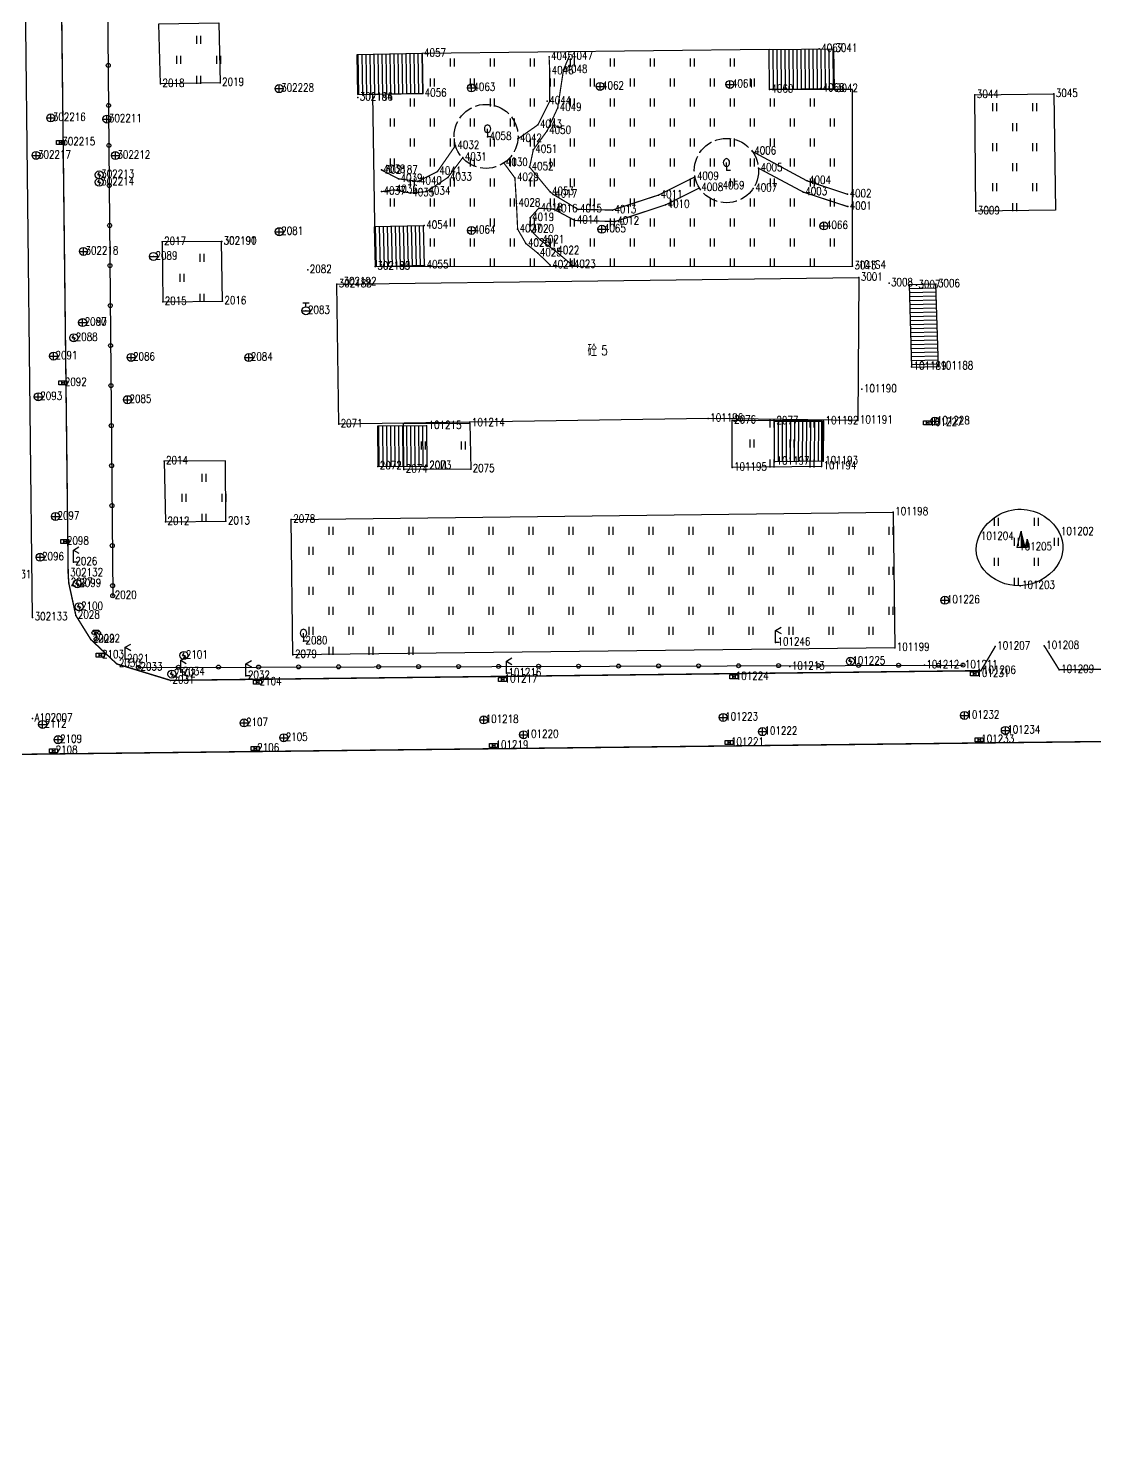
# Model space of a CAD drawing. Extents: x 871 to 1485, y 1110 to 1501.
# Drawn here: x 1214 to 1347.4, y 1109.8 to 1285.9 of the extents above; entities that cross this region are included whole.
import ezdxf
from ezdxf.enums import TextEntityAlignment as Align

# ---------------------------------------------------------------- set-up
doc = ezdxf.new("R2010")
doc.units = 0
doc.header["$LTSCALE"] = 0.5
doc.header["$PDSIZE"] = 0.2
doc.linetypes.add('X3', pattern=[5, 4, -1])
doc.layers.get('0').update_dxf_attribs({"linetype": 'CONTINUOUS'})
doc.layers.add('ASSIST', color=7, linetype='CONTINUOUS', plot=False)
for name, color, linetype in [('DLDW', 11, 'CONTINUOUS'), ('DLSS', 4, 'CONTINUOUS'), ('GXYZ', 2, 'CONTINUOUS'), ('JMD', 6, 'CONTINUOUS'), ('ZBTZ', 3, 'CONTINUOUS'), ('ZDH', 1, 'CONTINUOUS')]:
    doc.layers.add(name, color=color, linetype=linetype)
doc.styles.add('HZ', font='rs.shx', dxfattribs={"width": 0.8, "bigfont": 'hztxt.shx'})
doc.linetypes.add('1161', pattern='A,0,[149,AAA.SHX,S=0.15,R=0,X=0,Y=0],-1.6', length=1.6)

# ---------------------------------------------------------------- blocks, each defined once
blk = doc.blocks.new('gc097')
for p, q in [((-0.7, 2), (-0.7, 2.3)), ((-0.7, 2.3), (0.7, 2.3)), ((0, 0.5), (0, 2.3)), ((0.7, 2.3), (0.7, 2))]:
    blk.add_line(p, q)
for centre, radius in [((-0.7, 1.6), 0.4), ((0, 0), 0.5), ((0.73, 1.6), 0.4)]:
    blk.add_circle(centre, radius)
blk = doc.blocks.new('gc143')
for p, q in [((0, 1), (0, 2)), ((0, 1), (0, 0)), ((1, 0), (0, 0))]:
    blk.add_line(p, q)
for centre, start, end in [((0.225, 2), 102.68038, 257.31962), ((-0.225, 2), 282.68038, 77.31962)]:
    blk.add_arc(centre, 1.025, start, end)
blk = doc.blocks.new('gc052')
for p, q in [((0, 3), (1.39, 3.8)), ((0, 3), (1.39, 2.2)), ((0, 0), (0, 3)), ((1, 0), (0, 0))]:
    blk.add_line(p, q)
blk = doc.blocks.new('gc133')
for p, q in [((-1, 0), (1, 0)), ((-0.8, 2), (0.8, 2)), ((0, 1), (0, 2))]:
    blk.add_line(p, q)
blk.add_circle((0, 0), 1)
blk = doc.blocks.new('gc042')
blk.add_line((-1, 0), (1, 0))
blk.add_circle((0, 0), 1)
blk = doc.blocks.new('gc041')
for p, q in [((-1, 0.5), (1, 0.5)), ((-1, -0.5), (-1, 0.5)), ((-0.33, 0.5), (-0.33, -0.5)), ((0.33, 0.5), (0.33, -0.5)), ((1, 0.5), (1, -0.5)), ((1, -0.5), (-1, -0.5))]:
    blk.add_line(p, q)
blk = doc.blocks.new('gc043')
for p, q in [((-1, 0), (1, 0)), ((0, -1), (0, 1))]:
    blk.add_line(p, q)
blk.add_circle((0, 0), 1)
blk = doc.blocks.new('gc050')
for p, q in [((-0.35, 0), (0.05, 0.69)), ((-0.35, 0), (0.35, 0)), ((0.35, 0), (-0.06, -0.69))]:
    blk.add_line(p, q)
blk.add_circle((0, 0), 1)
blk = doc.blocks.new('*U25')
at = {"linetype": 'Continuous'}
for points in [[(1.33, 1.33), (2, 0), (1, 4)], [(1.33, 1.33), (1, 4), (1, 0)], [(1.33, 1.33), (1, 0), (2, 0)]]:
    blk.add_solid(points, dxfattribs=at)
blk = doc.blocks.new('*U24')
at = {"linetype": 'Continuous'}
for points in [[(2.67, 0.67), (2.5, 2), (2.5, 0)], [(2.67, 0.67), (3, 0), (2.5, 2)], [(2.67, 0.67), (2.5, 0), (3, 0)]]:
    blk.add_solid(points, dxfattribs=at)
blk = doc.blocks.new('gc021')
for p, q in [((2, 0), (1, 4)), ((1, 4), (1, 0)), ((1, 0), (2, 0)), ((2.5, 0), (2.5, 2)), ((2.5, 2), (3, 0)), ((3, 0), (2.5, 0))]:
    blk.add_line(p, q)
for points in [[(0, 0), (1, 4)], [(1, 4), (1, 0), (2, 0)], [(0, 0), (1, 0)], [(2.5, 2), (2, 0), (2.5, 0)]]:
    blk.add_lwpolyline(points)
at = {"linetype": 'Continuous'}
for name in ['*U25', '*U24']:
    blk.add_blockref(name, (0, 0), dxfattribs=at)
blk = doc.blocks.new('gc170')
at = {"linetype": 'Continuous'}
blk.add_circle((0, 0), 0.5, dxfattribs=at)
blk = doc.blocks.new('gc323')
at = {"flags": 128}
for points in [[(-0.5, 0), (-0.5, 2)], [(0.5, 0), (0.5, 2)]]:
    blk.add_lwpolyline(points, dxfattribs=at)

msp = doc.modelspace()

# ---------------------------------------------------------------- linework, layer by layer
at = {"linetype": 'Continuous'}
msp.add_line((1214.6, 1212.3, 9.02), (1212.36, 1403.27, 10.34), dxfattribs=at)
at = {"layer": 'ASSIST', "linetype": 'Continuous'}
msp.add_line((1223.11, 1391.25, 10.41), (1224.61, 1215, 9.19), dxfattribs=at)
at = {"layer": 'ASSIST', "linetype": 'Continuous', "flags": 128}
for points in [[(1255.22, 1277.61), (1263.35, 1277.75), (1263.27, 1282.74), (1255.14, 1282.6)], [(1314.77, 1278.33), (1306.69, 1278.24), (1306.64, 1283.26), (1314.72, 1283.35)], [(1257.43, 1256.14), (1263.59, 1256.3), (1263.46, 1261.24), (1257.3, 1261.09)], [(1327.81, 1243.66), (1327.51, 1253.94), (1324.16, 1253.84), (1324.46, 1243.56)], [(1313.41, 1231.83), (1307.33, 1231.75), (1307.33, 1236.82), (1313.46, 1236.82)], [(1257.74, 1231.17), (1263.92, 1231.21), (1263.89, 1236.22), (1257.71, 1236.18)]]:
    msp.add_lwpolyline(points, close=True, dxfattribs=at)
msp.add_lwpolyline([(1227.83, 1206.05), (1330.88, 1206.33)], dxfattribs=at)
at = {"layer": 'DLSS', "linetype": 'Continuous', "const_width": 0.175, "elevation": 10.24, "flags": 128}
msp.add_lwpolyline([(1334.91, 1208.64), (1333.13, 1205.64), (1231.83, 1204.43), (1225.12, 1206.48), (1221.87, 1209.53), (1220, 1212.53), (1219.11, 1216.6), (1219.04, 1217.81), (1216.91, 1400.79)], dxfattribs=at)
at = {"layer": 'DLSS', "linetype": 'Continuous', "const_width": 0.175, "flags": 128}
for points in [[(1473.21, 1355.64), (1474.02, 1285.2), (1474.07, 1280.2), (1474.27, 1263.71), (1474.34, 1258.03), (1474.6, 1238.74), (1474.88, 1213.81), (1474.23, 1210.75), (1473.97, 1210.26), (1472.73, 1208.65), (1470.95, 1207.62), (1468.9, 1207.18), (1405.25, 1206.45), (1342.91, 1205.75), (1341.04, 1208.75)], [(1460.28, 1198.11), (1405.34, 1197.46), (1185.35, 1194.86), (1181.21, 1194.7), (1178.12, 1194.63), (1169.91, 1193.95), (1160.64, 1192.83), (1153.46, 1191.63), (1141.84, 1189.13), (1126.8, 1184.82), (1111.38, 1179.02), (1097.35, 1172.43), (1084.6, 1165.25), (1072.9, 1158.29), (1053.39, 1146.69), (1039.51, 1138.39), (1032.84, 1134.46), (1024.77, 1130.12), (1023.39, 1129.44), (1014.66, 1125.38), (996.71, 1118.23), (983.05, 1114.36), (961.33, 1109.88)]]:
    msp.add_lwpolyline(points, dxfattribs=at)
at = {"layer": 'DLSS', "linetype": 'X3', "const_width": 0.15, "flags": 128}
for points, elevation in [([(1279.15, 1282.35), (1279.23, 1280.55), (1279.23, 1276.79), (1277.75, 1273.84), (1275.25, 1272.08)], 10.26), ([(1297.38, 1267.34), (1292.84, 1265.07), (1287.07, 1263.19), (1282.77, 1263.28), (1279.68, 1265.14), (1279.27, 1265.47), (1276.72, 1268.55), (1277.18, 1270.72), (1278.91, 1273.1), (1280.23, 1275.97), (1280.95, 1280.72), (1281.65, 1282.36)], 10.38), ([(1258.19, 1268.2), (1260.34, 1267.09), (1262.75, 1266.77), (1265.19, 1267.99), (1267.44, 1271.23)], 10.21), ([(1304.54, 1270.53), (1311.39, 1266.84), (1316.46, 1265.16)], 10.32), ([(1258.22, 1265.49), (1259.74, 1265.71), (1261.8, 1265.32), (1263.82, 1265.49), (1266.51, 1267.27), (1268.37, 1269.75)], 10.23), ([(1273.49, 1269.08), (1274.88, 1267.2), (1275.07, 1264.03), (1275.22, 1260.8), (1276.26, 1259), (1277.74, 1257.81), (1279.29, 1256.32)], 10.25), ([(1316.48, 1263.62), (1310.92, 1265.44), (1305.33, 1268.42)], 10.34), ([(1281.99, 1256.37), (1279.94, 1258.07), (1278.06, 1259.44), (1276.77, 1260.77), (1276.78, 1262.22), (1277.85, 1263.42), (1279.71, 1263.31), (1282.37, 1261.89), (1287.42, 1261.76), (1293.72, 1263.85), (1297.92, 1265.95)], 10.27)]:
    msp.add_lwpolyline(points, dxfattribs=dict(at, elevation=elevation))
at = {"layer": 'DLSS', "linetype": 'X3'}
for centre, radius in [((1271.27, 1272.4, 10.21), 4), ((1301.32, 1268.12, 10.32), 4.02)]:
    msp.add_circle(centre, radius, dxfattribs=at)
at = {"layer": 'JMD', "linetype": 'Continuous'}
for p, q in [((1263.27, 1282.74), (1255.14, 1282.6)), ((1255.35, 1277.61), (1255.27, 1282.61)), ((1255.85, 1277.62), (1255.77, 1282.61)), ((1256.35, 1277.63), (1256.27, 1282.62)), ((1256.85, 1277.64), (1256.77, 1282.63)), ((1257.35, 1277.65), (1257.27, 1282.64)), ((1257.85, 1277.66), (1257.77, 1282.65)), ((1258.35, 1277.66), (1258.27, 1282.66)), ((1258.85, 1277.67), (1258.77, 1282.67)), ((1259.35, 1277.68), (1259.27, 1282.67)), ((1259.85, 1277.69), (1259.77, 1282.68)), ((1260.35, 1277.7), (1260.27, 1282.69)), ((1260.85, 1277.71), (1260.77, 1282.7)), ((1261.35, 1277.71), (1261.27, 1282.71)), ((1261.85, 1277.72), (1261.77, 1282.72)), ((1262.35, 1277.73), (1262.27, 1282.72)), ((1262.85, 1277.74), (1262.77, 1282.73)), ((1263.35, 1277.75), (1263.27, 1282.74)), ((1306.64, 1283.26), (1314.72, 1283.35)), ((1306.69, 1278.24), (1306.64, 1283.26)), ((1307.19, 1278.25), (1307.14, 1283.27)), ((1307.69, 1278.25), (1307.64, 1283.27)), ((1308.19, 1278.26), (1308.14, 1283.28)), ((1308.69, 1278.27), (1308.64, 1283.28)), ((1309.19, 1278.27), (1309.14, 1283.29)), ((1309.69, 1278.28), (1309.64, 1283.3)), ((1310.19, 1278.28), (1310.14, 1283.3)), ((1310.69, 1278.29), (1310.64, 1283.31)), ((1311.19, 1278.29), (1311.14, 1283.31)), ((1311.69, 1278.3), (1311.64, 1283.32)), ((1312.19, 1278.3), (1312.14, 1283.32)), ((1312.69, 1278.31), (1312.64, 1283.33)), ((1313.19, 1278.32), (1313.14, 1283.33)), ((1313.69, 1278.32), (1313.64, 1283.34)), ((1314.19, 1278.33), (1314.14, 1283.35)), ((1314.69, 1278.33), (1314.64, 1283.35)), ((1255.22, 1277.61), (1263.35, 1277.75)), ((1314.77, 1278.33), (1306.69, 1278.24)), ((1263.46, 1261.24), (1257.3, 1261.09)), ((1257.59, 1256.15), (1257.46, 1261.09)), ((1258.09, 1256.16), (1257.96, 1261.1)), ((1258.59, 1256.17), (1258.46, 1261.12)), ((1259.09, 1256.18), (1258.96, 1261.13)), ((1259.59, 1256.2), (1259.46, 1261.14)), ((1260.09, 1256.21), (1259.96, 1261.15)), ((1260.59, 1256.22), (1260.46, 1261.17)), ((1261.09, 1256.23), (1260.96, 1261.18)), ((1261.59, 1256.25), (1261.46, 1261.19)), ((1262.09, 1256.26), (1261.96, 1261.21)), ((1262.59, 1256.27), (1262.46, 1261.22)), ((1263.09, 1256.29), (1262.96, 1261.23)), ((1263.59, 1256.3), (1263.46, 1261.24)), ((1257.43, 1256.14), (1263.59, 1256.3)), ((1327.51, 1253.94), (1324.16, 1253.84)), ((1324.16, 1253.84), (1324.46, 1243.56)), ((1327.53, 1253.44), (1324.18, 1253.34)), ((1327.54, 1252.94), (1324.19, 1252.84)), ((1327.56, 1252.44), (1324.2, 1252.34)), ((1327.81, 1243.66), (1327.51, 1253.94)), ((1327.57, 1251.94), (1324.22, 1251.84)), ((1327.59, 1251.44), (1324.23, 1251.34)), ((1327.6, 1250.94), (1324.25, 1250.84)), ((1327.62, 1250.44), (1324.26, 1250.34)), ((1327.63, 1249.94), (1324.28, 1249.84)), ((1327.64, 1249.44), (1324.29, 1249.34)), ((1327.66, 1248.94), (1324.31, 1248.84)), ((1327.67, 1248.44), (1324.32, 1248.34)), ((1327.69, 1247.94), (1324.33, 1247.84)), ((1327.7, 1247.44), (1324.35, 1247.34)), ((1327.72, 1246.94), (1324.36, 1246.84)), ((1327.73, 1246.44), (1324.38, 1246.34)), ((1327.75, 1245.94), (1324.39, 1245.85)), ((1327.76, 1245.44), (1324.41, 1245.35)), ((1327.77, 1244.94), (1324.42, 1244.85)), ((1327.79, 1244.44), (1324.44, 1244.35)), ((1327.8, 1243.94), (1324.45, 1243.85)), ((1307.33, 1231.75), (1307.33, 1236.82)), ((1307.33, 1236.82), (1313.46, 1236.82)), ((1307.83, 1231.76), (1307.84, 1236.82)), ((1308.33, 1231.77), (1308.34, 1236.82)), ((1308.83, 1231.77), (1308.84, 1236.82)), ((1309.33, 1231.78), (1309.35, 1236.82)), ((1309.83, 1231.78), (1309.85, 1236.82)), ((1310.33, 1231.79), (1310.35, 1236.82)), ((1310.83, 1231.79), (1310.86, 1236.82)), ((1311.33, 1231.8), (1311.36, 1236.82)), ((1311.83, 1231.81), (1311.87, 1236.82)), ((1312.33, 1231.81), (1312.37, 1236.82)), ((1312.83, 1231.82), (1312.87, 1236.82)), ((1313.33, 1231.82), (1313.38, 1236.82)), ((1263.89, 1236.22), (1257.71, 1236.18)), ((1257.92, 1231.17), (1257.89, 1236.18)), ((1258.42, 1231.18), (1258.39, 1236.18)), ((1258.92, 1231.18), (1258.89, 1236.18)), ((1259.42, 1231.18), (1259.39, 1236.19)), ((1259.92, 1231.19), (1259.89, 1236.19)), ((1260.42, 1231.19), (1260.39, 1236.19)), ((1260.92, 1231.19), (1260.89, 1236.2)), ((1261.42, 1231.2), (1261.39, 1236.2)), ((1261.92, 1231.2), (1261.89, 1236.2)), ((1262.42, 1231.2), (1262.39, 1236.21)), ((1262.92, 1231.21), (1262.89, 1236.21)), ((1263.42, 1231.21), (1263.39, 1236.21)), ((1263.92, 1231.21), (1263.89, 1236.22)), ((1257.74, 1231.17), (1263.92, 1231.21)), ((1313.41, 1231.83), (1307.33, 1231.75))]:
    msp.add_line(p, q, dxfattribs=at)
at = {"layer": 'JMD', "linetype": 'Continuous', "flags": 128}
msp.add_lwpolyline([(1252.85, 1236.42), (1252.61, 1253.92), (1317.87, 1254.75), (1317.75, 1236.91), (1299.05, 1237.14)], close=True, dxfattribs=at)
at = {"layer": 'ZBTZ', "linetype": '1161', "flags": 128}
for points, elevation in [([(1230.36, 1286.46), (1237.87, 1286.58), (1238.03, 1279.1), (1230.58, 1278.95)], 9.75), ([(1332.5, 1263.04), (1332.37, 1277.57), (1342.24, 1277.7), (1342.43, 1263.17)], 14.35), ([(1230.78, 1259.22), (1230.86, 1251.74), (1238.32, 1251.79), (1238.21, 1259.25)], 9.74), ([(1269.26, 1236.57), (1269.35, 1230.83), (1260.99, 1230.77), (1260.94, 1236.51)], 10.27), ([(1313.2, 1231.17), (1302.02, 1231.02), (1302.03, 1236.92), (1313.22, 1236.88)], 10.17), ([(1231.02, 1231.81), (1231.2, 1224.25), (1238.76, 1224.3), (1238.71, 1231.86)], 9.58), ([(1322.17, 1225.45), (1322.36, 1208.5), (1247.14, 1207.63), (1246.92, 1224.52)], 10.17)]:
    msp.add_lwpolyline(points, close=True, dxfattribs=dict(at, elevation=elevation))
msp.add_lwpolyline([(1257.43, 1256.14), (1317.07, 1256.16), (1317.06, 1278.25), (1306.69, 1278.24), (1306.64, 1283.26), (1263.27, 1282.74), (1263.35, 1277.75), (1257.06, 1277.64)], close=True, dxfattribs=at)
msp.add_lwpolyline([(1342.88, 1222.97, -0.289622), (1342.61, 1218.7, -0.231147), (1338.02, 1216.25, -0.231147), (1333.48, 1218.26, -0.283586), (1332.87, 1222.38, -0.283586), (1337.75, 1225.8, -0.289622)], format="xyb", close=True, dxfattribs=at)
at = {"layer": 'ZDH', "linetype": 'Continuous'}
for p in [(1263.27, 1282.74, 10.21), (1279.15, 1282.35, 10.26), (1281.65, 1282.36, 10.27), (1312.92, 1283.35, 10.66), (1314.69, 1283.35, 14.27), (1279.23, 1280.55, 10.26), (1280.95, 1280.72, 10.27), (1230.58, 1278.95, 9.75), (1238.03, 1279.1, 10), (1285.52, 1278.64, 10.2), (1301.76, 1278.89, 10.21), (1245.41, 1278.36, 10.17), (1255.23, 1277.26, 10.68), (1255.25, 1277.26, 10.68), (1263.35, 1277.75, 10.12), (1269.44, 1278.46, 10.16), (1306.69, 1278.24, 10.14), (1313.09, 1278.39, 10.19), (1314.77, 1278.33, 14.39), (1332.37, 1277.57, 14.34), (1342.24, 1277.7, 14.34), (1278.92, 1276.79, 10.26), (1280.23, 1275.97, 10.26), (1216.87, 1274.7, 9.33), (1223.88, 1274.55, 9.54), (1277.75, 1273.84, 10.24), (1218.06, 1271.65, 9.27), (1271.46, 1272.34, 10.27), (1275.25, 1272.08, 10.26), (1278.91, 1273.1, 10.26), (1215.02, 1270.02, 9.34), (1224.94, 1270, 9.54), (1267.44, 1271.23, 10.26), (1277.18, 1270.72, 10.25), (1304.54, 1270.53, 10.32), (1258.19, 1268.2, 10.21), (1258.37, 1268.13, 10.23), (1268.37, 1269.75, 10.27), (1273.49, 1269.08, 10.25), (1276.72, 1268.55, 10.28), (1305.33, 1268.42, 10.34), (1222.92, 1267.59, 9.46), (1222.92, 1266.67, 9.44), (1260.34, 1267.09, 10.26), (1262.75, 1266.77, 10.24), (1265.19, 1267.99, 10.25), (1266.51, 1267.27, 10.28), (1274.88, 1267.2, 10.3), (1297.38, 1267.34, 10.38), (1311.39, 1266.84, 10.31), (1258.22, 1265.49, 10.23), (1259.74, 1265.71, 10.24), (1261.8, 1265.32, 10.25), (1263.82, 1265.49, 10.25), (1279.27, 1265.47, 10.32), (1279.68, 1265.14, 10.32), (1292.84, 1265.07, 10.36), (1297.92, 1265.95, 10.38), (1300.58, 1266.18, 10.36), (1304.67, 1265.9, 10.33), (1310.92, 1265.44, 10.3), (1316.46, 1265.16, 10.35), (1275.07, 1264.03, 10.33), (1277.85, 1263.42, 10.33), (1279.71, 1263.31, 10.33), (1282.77, 1263.28, 10.3), (1287.07, 1263.19, 10.3), (1293.72, 1263.85, 10.38), (1316.48, 1263.62, 10.34), (1332.5, 1263.04, 14.35), (1263.55, 1261.25, 10.18), (1276.78, 1262.22, 10.33), (1282.37, 1261.89, 10.3), (1287.42, 1261.76, 10.31), (1313.51, 1261.21, 10.26), (1245.42, 1260.49, 10.23), (1269.45, 1260.64, 10.24), (1275.22, 1260.8, 10.31), (1276.77, 1260.77, 10.31), (1278.06, 1259.44, 10.31), (1285.75, 1260.8, 10.25), (1220.95, 1258.02, 9.38), (1230.78, 1259.22, 9.74), (1238.21, 1259.25, 10), (1238.23, 1259.26, 10), (1276.26, 1259, 10.32), (1277.74, 1257.81, 10.31), (1279.94, 1258.07, 10.3), (1229.7, 1257.39, 9.71), (1257.43, 1256.14, 10.69), (1257.45, 1256.14, 10.69), (1263.59, 1256.3, 10.19), (1279.29, 1256.32, 10.27), (1281.99, 1256.37, 10.27), (1317.07, 1256.16, 14.37), (1317.58, 1256.25, 10.69), (1248.99, 1255.72, 10.69), (1253.21, 1254.19, 10.67), (1317.87, 1254.75, 14.26), (1321.64, 1254.06, 14.25), (1252.61, 1253.92, 10.67), (1325.07, 1253.81, 14.25), (1327.51, 1253.94, 14.24), (1230.86, 1251.74, 9.69), (1238.32, 1251.79, 10.01), (1248.76, 1250.61, 9.7), (1220.85, 1249.14, 9.33), (1220.85, 1249.13, 9.33), (1219.73, 1247.23, 9.32), (1217.21, 1244.94, 9.19), (1226.9, 1244.78, 9.52), (1241.62, 1244.76, 10.17), (1324.46, 1243.62, 10.21), (1327.81, 1243.66, 10.2), (1218.37, 1241.62, 9.12), (1318.25, 1240.8, 10.68), (1215.3, 1239.86, 9.19), (1226.45, 1239.5, 9.46), (1252.85, 1236.42, 10.7), (1269.26, 1236.57, 10.27), (1299.05, 1237.14, 10.66), (1302.03, 1236.92, 10.41), (1307.32, 1236.82, 10.39), (1313.46, 1236.82, 10.67), (1317.75, 1236.91, 10.66), (1326.46, 1236.62, 10.19), (1327.37, 1236.8, 10.19), (1263.84, 1236.22, 10.28), (1231.02, 1231.81, 9.58), (1257.74, 1231.17, 10.22), (1263.92, 1231.21, 10.18), (1307.33, 1231.75, 10.16), (1313.2, 1231.17, 10.17), (1313.41, 1231.83, 10.19), (1260.99, 1230.77, 10.21), (1269.35, 1230.83, 10.24), (1302.02, 1231.02, 10.21), (1217.45, 1224.91, 9.04), (1231.2, 1224.25, 9.5), (1238.76, 1224.3, 9.84), (1246.92, 1224.52, 10.13), (1322.17, 1225.45, 10.17), (1332.87, 1222.38, 10.28), (1342.88, 1222.97, 10.31), (1218.63, 1221.77, 8.98), (1337.66, 1221.07, 10.49), (1215.52, 1219.82, 9.04), (1219.69, 1219.21, 9.15), (1219.04, 1217.81, 8.94), (1219.11, 1216.6, 8.98), (1220.18, 1216.51, 9.14), (1338.02, 1216.25, 10.33), (1220.4, 1213.62, 9.1), (1224.61, 1215, 9.19), (1328.62, 1214.44, 10.2), (1214.6, 1212.3, 9.02), (1220, 1212.53, 8.93), (1221.87, 1209.53, 8.91), (1222.53, 1209.57, 8.97), (1248.45, 1209.32, 9.61), (1307.45, 1209.18, 9.85), (1322.36, 1208.5, 10.03), (1334.92, 1208.66, 10.24), (1341.04, 1208.75, 10.34), (1223.02, 1207.59, 8.95), (1225.12, 1206.48, 9.01), (1226.16, 1207.07, 9.13), (1233.5, 1207.55, 9.23), (1247.14, 1207.63, 9.32), (1316.81, 1206.81, 9.94), (1227.83, 1206.05, 9.24), (1232, 1205.21, 9.21), (1233.11, 1205.45, 9.23), (1241.26, 1205, 9.24), (1273.82, 1205.33, 9.51), (1302.23, 1204.88, 9.62), (1309.24, 1206.15, 9.83), (1326.06, 1206.32, 10.08), (1330.88, 1206.33, 10.19), (1332.32, 1205.24, 10.04), (1333.13, 1205.64, 10.05), (1342.91, 1205.75, 10.24), (1231.83, 1204.43, 9.05), (1242.72, 1204.19, 9.14), (1273.34, 1204.55, 9.37), (1214.6, 1199.67, 8.98), (1270.98, 1199.49, 9.4), (1300.91, 1199.8, 9.69), (1331.07, 1200.04, 10.08), (1215.85, 1198.92, 8.99), (1241.02, 1199.11, 9.18), (1275.97, 1197.64, 9.41), (1305.82, 1198.02, 9.71), (1336.18, 1198.18, 10.13), (1217.78, 1197.02, 8.94), (1242.42, 1195.92, 9.11), (1245.98, 1197.26, 9.19), (1272.2, 1196.29, 9.34), (1301.64, 1196.65, 9.63), (1332.92, 1197.01, 10.05), (1217.22, 1195.64, 8.89)]:
    msp.add_point(p, dxfattribs=at)

# ---------------------------------------------------------------- block references
at = {"layer": 'DLDW', "linetype": 'Continuous', "xscale": 0.5, "yscale": 0.5}
for name, p in [('gc021', (1337.66, 1221.07, 10.49)), ('gc097', (1222.53, 1209.57, 8.97))]:
    msp.add_blockref(name, p, dxfattribs=at)
at = {"layer": 'DLSS', "linetype": 'Continuous', "xscale": 0.5, "yscale": 0.5}
for p in [(1219.69, 1219.21, 9.15), (1307.45, 1209.18, 9.85), (1226.16, 1207.07, 9.13), (1233.11, 1205.45, 9.23), (1241.26, 1205, 9.24), (1273.82, 1205.33, 9.51)]:
    msp.add_blockref('gc052', p, dxfattribs=at)
at = {"layer": 'GXYZ', "linetype": 'Continuous', "xscale": 0.5, "yscale": 0.5}
for name, p in [('gc043', (1245.41, 1278.36, 10.17)), ('gc043', (1269.44, 1278.46, 10.16)), ('gc043', (1285.52, 1278.64, 10.2)), ('gc043', (1301.76, 1278.89, 10.21)), ('gc043', (1216.87, 1274.7, 9.33)), ('gc043', (1223.88, 1274.55, 9.54)), ('gc041', (1218.06, 1271.65, 9.27)), ('gc043', (1215.02, 1270.02, 9.34)), ('gc043', (1224.94, 1270, 9.54)), ('gc050', (1222.92, 1267.59, 9.46)), ('gc050', (1222.92, 1266.67, 9.44)), ('gc043', (1269.45, 1260.64, 10.24)), ('gc043', (1285.75, 1260.8, 10.25)), ('gc043', (1313.51, 1261.21, 10.26)), ('gc043', (1245.42, 1260.49, 10.23)), ('gc043', (1220.95, 1258.02, 9.38)), ('gc042', (1229.7, 1257.39, 9.71)), ('gc133', (1248.76, 1250.61, 9.7)), ('gc043', (1220.85, 1249.14, 9.33)), ('gc043', (1220.85, 1249.13, 9.33)), ('gc050', (1219.73, 1247.23, 9.32)), ('gc043', (1217.21, 1244.94, 9.19)), ('gc043', (1226.9, 1244.78, 9.52)), ('gc043', (1241.62, 1244.76, 10.17)), ('gc041', (1218.37, 1241.62, 9.12)), ('gc043', (1215.3, 1239.86, 9.19)), ('gc043', (1226.45, 1239.5, 9.46)), ('gc041', (1326.46, 1236.62, 10.19)), ('gc043', (1327.37, 1236.8, 10.19)), ('gc043', (1217.45, 1224.91, 9.04)), ('gc041', (1218.63, 1221.77, 8.98)), ('gc043', (1215.52, 1219.82, 9.04)), ('gc050', (1220.18, 1216.51, 9.14)), ('gc050', (1220.4, 1213.62, 9.1)), ('gc043', (1328.62, 1214.44, 10.2)), ('gc041', (1223.02, 1207.59, 8.95)), ('gc050', (1233.5, 1207.55, 9.23)), ('gc050', (1316.81, 1206.81, 9.94)), ('gc050', (1232, 1205.21, 9.21)), ('gc041', (1273.34, 1204.55, 9.37)), ('gc041', (1302.23, 1204.88, 9.62)), ('gc041', (1332.32, 1205.24, 10.04)), ('gc041', (1242.72, 1204.19, 9.14)), ('gc043', (1215.85, 1198.92, 8.99)), ('gc043', (1241.02, 1199.11, 9.18)), ('gc043', (1270.98, 1199.49, 9.4)), ('gc043', (1300.91, 1199.8, 9.69)), ('gc043', (1331.07, 1200.04, 10.08)), ('gc043', (1245.98, 1197.26, 9.19)), ('gc043', (1275.97, 1197.64, 9.41)), ('gc043', (1305.82, 1198.02, 9.71)), ('gc043', (1336.18, 1198.18, 10.13)), ('gc041', (1217.22, 1195.64, 8.89)), ('gc043', (1217.78, 1197.02, 8.94)), ('gc041', (1242.42, 1195.92, 9.11)), ('gc041', (1272.2, 1196.29, 9.34)), ('gc041', (1301.64, 1196.65, 9.63)), ('gc041', (1332.92, 1197.01, 10.05))]:
    msp.add_blockref(name, p, dxfattribs=at)
at = {"layer": 'ZBTZ', "linetype": 'Continuous', "xscale": 0.5, "yscale": 0.5}
for name, p in [('gc323', (1235.36, 1283.95)), ('gc323', (1232.86, 1281.45)), ('gc323', (1237.86, 1281.45)), ('gc323', (1267.06, 1281.14)), ('gc323', (1272.06, 1281.14)), ('gc323', (1277.06, 1281.14)), ('gc323', (1282.06, 1281.14)), ('gc323', (1287.06, 1281.14)), ('gc323', (1292.06, 1281.14)), ('gc323', (1297.06, 1281.14)), ('gc323', (1302.06, 1281.14)), ('gc323', (1235.36, 1278.95)), ('gc323', (1264.56, 1278.64)), ('gc323', (1269.56, 1278.64)), ('gc323', (1274.56, 1278.64)), ('gc323', (1279.56, 1278.64)), ('gc323', (1284.56, 1278.64)), ('gc323', (1289.56, 1278.64)), ('gc323', (1294.56, 1278.64)), ('gc323', (1299.56, 1278.64)), ('gc323', (1304.56, 1278.64)), ('gc323', (1262.06, 1276.14)), ('gc323', (1267.06, 1276.14)), ('gc323', (1272.06, 1276.14)), ('gc323', (1277.06, 1276.14)), ('gc323', (1282.06, 1276.14)), ('gc323', (1287.06, 1276.14)), ('gc323', (1292.06, 1276.14)), ('gc323', (1297.06, 1276.14)), ('gc323', (1302.06, 1276.14)), ('gc323', (1307.06, 1276.14)), ('gc323', (1312.06, 1276.14)), ('gc323', (1334.87, 1275.54)), ('gc323', (1339.87, 1275.54)), ('gc323', (1259.56, 1273.64)), ('gc323', (1264.56, 1273.64)), ('gc323', (1269.56, 1273.64)), ('gc143', (1271.46, 1272.34, 10.27)), ('gc323', (1274.56, 1273.64)), ('gc323', (1279.56, 1273.64)), ('gc323', (1284.56, 1273.64)), ('gc323', (1289.56, 1273.64)), ('gc323', (1294.56, 1273.64)), ('gc323', (1299.56, 1273.64)), ('gc323', (1304.56, 1273.64)), ('gc323', (1309.56, 1273.64)), ('gc323', (1314.56, 1273.64)), ('gc323', (1337.37, 1273.04)), ('gc323', (1262.06, 1271.14)), ('gc323', (1267.06, 1271.14)), ('gc323', (1272.06, 1271.14)), ('gc323', (1277.06, 1271.14)), ('gc323', (1282.06, 1271.14)), ('gc323', (1287.06, 1271.14)), ('gc323', (1292.06, 1271.14)), ('gc323', (1297.06, 1271.14)), ('gc323', (1302.06, 1271.14)), ('gc323', (1307.06, 1271.14)), ('gc323', (1312.06, 1271.14)), ('gc323', (1334.87, 1270.54)), ('gc323', (1339.87, 1270.54)), ('gc323', (1259.56, 1268.64)), ('gc323', (1264.56, 1268.64)), ('gc323', (1269.56, 1268.64)), ('gc323', (1274.56, 1268.64)), ('gc323', (1279.56, 1268.64)), ('gc323', (1284.56, 1268.64)), ('gc323', (1289.56, 1268.64)), ('gc323', (1294.56, 1268.64)), ('gc323', (1299.56, 1268.64)), ('gc143', (1301.32, 1268.12, 10.32)), ('gc323', (1304.56, 1268.64)), ('gc323', (1309.56, 1268.64)), ('gc323', (1314.56, 1268.64)), ('gc323', (1337.37, 1268.04)), ('gc323', (1262.06, 1266.14)), ('gc323', (1267.06, 1266.14)), ('gc323', (1272.06, 1266.14)), ('gc323', (1277.06, 1266.14)), ('gc323', (1282.06, 1266.14)), ('gc323', (1287.06, 1266.14)), ('gc323', (1292.06, 1266.14)), ('gc323', (1297.06, 1266.14)), ('gc323', (1302.06, 1266.14)), ('gc323', (1307.06, 1266.14)), ('gc323', (1312.06, 1266.14)), ('gc323', (1334.87, 1265.54)), ('gc323', (1339.87, 1265.54)), ('gc323', (1259.56, 1263.64)), ('gc323', (1264.56, 1263.64)), ('gc323', (1269.56, 1263.64)), ('gc323', (1274.56, 1263.64)), ('gc323', (1279.56, 1263.64)), ('gc323', (1284.56, 1263.64)), ('gc323', (1289.56, 1263.64)), ('gc323', (1294.56, 1263.64)), ('gc323', (1299.56, 1263.64)), ('gc323', (1304.56, 1263.64)), ('gc323', (1309.56, 1263.64)), ('gc323', (1314.56, 1263.64)), ('gc323', (1337.37, 1263.04)), ('gc323', (1267.06, 1261.14)), ('gc323', (1272.06, 1261.14)), ('gc323', (1277.06, 1261.14)), ('gc323', (1282.06, 1261.14)), ('gc323', (1287.06, 1261.14)), ('gc323', (1292.06, 1261.14)), ('gc323', (1297.06, 1261.14)), ('gc323', (1302.06, 1261.14)), ('gc323', (1307.06, 1261.14)), ('gc323', (1312.06, 1261.14)), ('gc323', (1264.56, 1258.64)), ('gc323', (1269.56, 1258.64)), ('gc323', (1274.56, 1258.64)), ('gc323', (1279.56, 1258.64)), ('gc323', (1284.56, 1258.64)), ('gc323', (1289.56, 1258.64)), ('gc323', (1294.56, 1258.64)), ('gc323', (1299.56, 1258.64)), ('gc323', (1304.56, 1258.64)), ('gc323', (1309.56, 1258.64)), ('gc323', (1314.56, 1258.64)), ('gc323', (1235.78, 1256.74)), ('gc323', (1267.06, 1256.14)), ('gc323', (1272.06, 1256.14)), ('gc323', (1277.06, 1256.14)), ('gc323', (1282.06, 1256.14)), ('gc323', (1287.06, 1256.14)), ('gc323', (1292.06, 1256.14)), ('gc323', (1297.06, 1256.14)), ('gc323', (1302.06, 1256.14)), ('gc323', (1307.06, 1256.14)), ('gc323', (1312.06, 1256.14)), ('gc323', (1233.28, 1254.24)), ('gc323', (1235.78, 1251.74)), ('gc323', (1307.02, 1236.02)), ('gc323', (1312.02, 1236.02)), ('gc323', (1263.44, 1233.27)), ('gc323', (1268.44, 1233.27)), ('gc323', (1304.52, 1233.52)), ('gc323', (1309.52, 1233.52)), ('gc323', (1265.94, 1230.77)), ('gc323', (1307.02, 1231.02)), ('gc323', (1312.02, 1231.02)), ('gc323', (1236.02, 1229.25)), ('gc323', (1233.52, 1226.75)), ('gc323', (1238.52, 1226.75)), ('gc323', (1236.02, 1224.25)), ('gc323', (1335.08, 1223.75)), ('gc323', (1340.08, 1223.75)), ('gc323', (1251.92, 1222.63)), ('gc323', (1256.92, 1222.63)), ('gc323', (1261.92, 1222.63)), ('gc323', (1266.92, 1222.63)), ('gc323', (1271.92, 1222.63)), ('gc323', (1276.92, 1222.63)), ('gc323', (1281.92, 1222.63)), ('gc323', (1286.92, 1222.63)), ('gc323', (1291.92, 1222.63)), ('gc323', (1296.92, 1222.63)), ('gc323', (1301.92, 1222.63)), ('gc323', (1306.92, 1222.63)), ('gc323', (1311.92, 1222.63)), ('gc323', (1316.92, 1222.63)), ('gc323', (1321.92, 1222.63)), ('gc323', (1249.42, 1220.13)), ('gc323', (1254.42, 1220.13)), ('gc323', (1259.42, 1220.13)), ('gc323', (1264.42, 1220.13)), ('gc323', (1269.42, 1220.13)), ('gc323', (1274.42, 1220.13)), ('gc323', (1279.42, 1220.13)), ('gc323', (1284.42, 1220.13)), ('gc323', (1289.42, 1220.13)), ('gc323', (1294.42, 1220.13)), ('gc323', (1299.42, 1220.13)), ('gc323', (1304.42, 1220.13)), ('gc323', (1309.42, 1220.13)), ('gc323', (1314.42, 1220.13)), ('gc323', (1319.42, 1220.13)), ('gc323', (1337.58, 1221.25)), ('gc323', (1342.58, 1221.25)), ('gc323', (1335.08, 1218.75)), ('gc323', (1340.08, 1218.75)), ('gc323', (1251.92, 1217.63)), ('gc323', (1256.92, 1217.63)), ('gc323', (1261.92, 1217.63)), ('gc323', (1266.92, 1217.63)), ('gc323', (1271.92, 1217.63)), ('gc323', (1276.92, 1217.63)), ('gc323', (1281.92, 1217.63)), ('gc323', (1286.92, 1217.63)), ('gc323', (1291.92, 1217.63)), ('gc323', (1296.92, 1217.63)), ('gc323', (1301.92, 1217.63)), ('gc323', (1306.92, 1217.63)), ('gc323', (1311.92, 1217.63)), ('gc323', (1316.92, 1217.63)), ('gc323', (1321.92, 1217.63)), ('gc323', (1337.58, 1216.25)), ('gc323', (1249.42, 1215.13)), ('gc323', (1254.42, 1215.13)), ('gc323', (1259.42, 1215.13)), ('gc323', (1264.42, 1215.13)), ('gc323', (1269.42, 1215.13)), ('gc323', (1274.42, 1215.13)), ('gc323', (1279.42, 1215.13)), ('gc323', (1284.42, 1215.13)), ('gc323', (1289.42, 1215.13)), ('gc323', (1294.42, 1215.13)), ('gc323', (1299.42, 1215.13)), ('gc323', (1304.42, 1215.13)), ('gc323', (1309.42, 1215.13)), ('gc323', (1314.42, 1215.13)), ('gc323', (1319.42, 1215.13)), ('gc323', (1251.92, 1212.63)), ('gc323', (1256.92, 1212.63)), ('gc323', (1261.92, 1212.63)), ('gc323', (1266.92, 1212.63)), ('gc323', (1271.92, 1212.63)), ('gc323', (1276.92, 1212.63)), ('gc323', (1281.92, 1212.63)), ('gc323', (1286.92, 1212.63)), ('gc323', (1291.92, 1212.63)), ('gc323', (1296.92, 1212.63)), ('gc323', (1301.92, 1212.63)), ('gc323', (1306.92, 1212.63)), ('gc323', (1311.92, 1212.63)), ('gc323', (1316.92, 1212.63)), ('gc323', (1321.92, 1212.63)), ('gc143', (1248.45, 1209.32, 9.61)), ('gc323', (1249.42, 1210.13)), ('gc323', (1254.42, 1210.13)), ('gc323', (1259.42, 1210.13)), ('gc323', (1264.42, 1210.13)), ('gc323', (1269.42, 1210.13)), ('gc323', (1274.42, 1210.13)), ('gc323', (1279.42, 1210.13)), ('gc323', (1284.42, 1210.13)), ('gc323', (1289.42, 1210.13)), ('gc323', (1294.42, 1210.13)), ('gc323', (1299.42, 1210.13)), ('gc323', (1304.42, 1210.13)), ('gc323', (1309.42, 1210.13)), ('gc323', (1314.42, 1210.13)), ('gc323', (1319.42, 1210.13)), ('gc323', (1251.92, 1207.63)), ('gc323', (1256.92, 1207.63)), ('gc323', (1261.92, 1207.63))]:
    msp.add_blockref(name, p, dxfattribs=at)
for p, rotation in [((1224.05, 1281.26), 270.4859755593662), ((1224.09, 1276.26), 270.4859755593662), ((1224.13, 1271.26), 270.4859755593662), ((1224.17, 1266.26), 270.4859755593662), ((1224.22, 1261.26), 270.4859755593662), ((1224.26, 1256.26), 270.4859755593662), ((1224.3, 1251.26), 270.4859755593662), ((1224.34, 1246.26), 270.4859755593662), ((1224.39, 1241.26), 270.4859755593662), ((1224.43, 1236.26), 270.4859755593662), ((1224.47, 1231.26), 270.4859755593662), ((1224.51, 1226.26), 270.4859755593662), ((1224.55, 1221.26), 270.4859755593662), ((1224.6, 1216.26), 270.4859755593662), ((1224.61, 1215), 270.4859755593662), ((1277.83, 1206.19), 0.1523495001035128), ((1282.83, 1206.2), 0.1523495001035128), ((1287.83, 1206.21), 0.1523495001035128), ((1292.83, 1206.23), 0.1523495001035128), ((1297.83, 1206.24), 0.1523495001035128), ((1302.83, 1206.25), 0.1523495001035128), ((1307.83, 1206.27), 0.1523495001035128), ((1312.83, 1206.28), 0.1523495001035128), ((1317.83, 1206.29), 0.1523495001035128), ((1322.83, 1206.31), 0.1523495001035128), ((1327.83, 1206.32), 0.1523495001035128), ((1330.88, 1206.33), 0.1523495001035128), ((1227.83, 1206.05), 0.1523495001035128), ((1232.83, 1206.07), 0.1523495001035128), ((1237.83, 1206.08), 0.1523495001035128), ((1242.83, 1206.09), 0.1523495001035128), ((1247.83, 1206.11), 0.1523495001035128), ((1252.83, 1206.12), 0.1523495001035128), ((1257.83, 1206.13), 0.1523495001035128), ((1262.83, 1206.15), 0.1523495001035128), ((1267.83, 1206.16), 0.1523495001035128), ((1272.83, 1206.17), 0.1523495001035128)]:
    msp.add_blockref('gc170', p, dxfattribs=dict(at, rotation=rotation))

# ---------------------------------------------------------------- texts
at = {"layer": 'JMD', "linetype": 'Continuous', "style": 'HZ', "width": 0.8}
msp.add_text('砼', height=1.5, dxfattribs=at).set_placement((1285.15, 1245.65), align=Align.MIDDLE_RIGHT)
msp.add_text('5', height=1.2, dxfattribs=at).set_placement((1285.65, 1245.65), align=Align.MIDDLE_LEFT)
at = {"layer": 'ZDH', "linetype": 'Continuous', "style": 'HZ', "width": 0.8}
for s, p in [('4067', (1313.17, 1282.97, 10.66)), ('3041', (1314.94, 1282.98, 14.27)), ('4057', (1263.52, 1282.37, 10.21)), ('4045', (1279.4, 1281.97, 10.26)), ('4047', (1281.9, 1281.99, 10.27)), ('4046', (1279.48, 1280.18, 10.26)), ('4048', (1281.2, 1280.35, 10.27)), ('2018', (1230.83, 1278.58, 9.75)), ('2019', (1238.28, 1278.73, 10)), ('302228', (1245.66, 1277.99, 10.17)), ('4063', (1269.69, 1278.09, 10.16)), ('4062', (1285.77, 1278.27, 10.2)), ('4061', (1302.01, 1278.51, 10.21)), ('4060', (1306.94, 1277.87, 10.14)), ('4068', (1313.34, 1278.02, 10.19)), ('3042', (1315.02, 1277.96, 14.39)), ('302194', (1255.48, 1276.88, 10.68)), ('302186', (1255.5, 1276.88, 10.68)), ('4056', (1263.6, 1277.37, 10.12)), ('4044', (1279.17, 1276.41, 10.26)), ('3044', (1332.62, 1277.2, 14.34)), ('3045', (1342.49, 1277.32, 14.34)), ('302216', (1217.12, 1274.33, 9.33)), ('302211', (1224.13, 1274.18, 9.54)), ('4049', (1280.48, 1275.59, 10.26)), ('4043', (1278, 1273.46, 10.24)), ('4050', (1279.16, 1272.72, 10.26)), ('302215', (1218.31, 1271.28, 9.27)), ('4032', (1267.69, 1270.86, 10.26)), ('4058', (1271.71, 1271.97, 10.27)), ('4042', (1275.5, 1271.7, 10.26)), ('302217', (1215.27, 1269.64, 9.34)), ('302212', (1225.19, 1269.62, 9.54)), ('4031', (1268.62, 1269.38, 10.27)), ('4051', (1277.43, 1270.35, 10.25)), ('4006', (1304.79, 1270.15, 10.32)), ('302213', (1223.17, 1267.22, 9.46)), ('4038', (1258.44, 1267.83, 10.21)), ('302187', (1258.62, 1267.76, 10.23)), ('4041', (1265.44, 1267.62, 10.25)), ('4030', (1273.74, 1268.7, 10.25)), ('4052', (1276.97, 1268.18, 10.28)), ('4005', (1305.58, 1268.05, 10.34)), ('302214', (1223.17, 1266.3, 9.44)), ('4036', (1259.99, 1265.34, 10.24)), ('4039', (1260.59, 1266.72, 10.26)), ('4040', (1263, 1266.39, 10.24)), ('4033', (1266.76, 1266.89, 10.28)), ('4029', (1275.13, 1266.83, 10.3)), ('4009', (1297.62, 1266.97, 10.38)), ('4008', (1298.17, 1265.58, 10.38)), ('4059', (1300.83, 1265.81, 10.36)), ('4007', (1304.92, 1265.52, 10.33)), ('4004', (1311.64, 1266.46, 10.31)), ('4037', (1258.47, 1265.12, 10.23)), ('4035', (1262.05, 1264.94, 10.25)), ('4034', (1264.07, 1265.12, 10.25)), ('4028', (1275.32, 1263.65, 10.33)), ('4053', (1279.52, 1265.09, 10.32)), ('4017', (1279.93, 1264.77, 10.32)), ('4011', (1293.09, 1264.69, 10.36)), ('4003', (1311.17, 1265.07, 10.3)), ('4002', (1316.71, 1264.79, 10.35)), ('4019', (1277.03, 1261.84, 10.33)), ('4018', (1278.1, 1263.05, 10.33)), ('4016', (1279.96, 1262.94, 10.33)), ('4015', (1283.02, 1262.91, 10.3)), ('4013', (1287.32, 1262.81, 10.3)), ('4010', (1293.97, 1263.48, 10.38)), ('4001', (1316.73, 1263.24, 10.34)), ('3009', (1332.75, 1262.66, 14.35)), ('2081', (1245.67, 1260.11, 10.23)), ('4054', (1263.8, 1260.87, 10.18)), ('4064', (1269.7, 1260.27, 10.24)), ('4027', (1275.47, 1260.42, 10.31)), ('4020', (1277.02, 1260.39, 10.31)), ('4014', (1282.62, 1261.51, 10.3)), ('4065', (1286, 1260.42, 10.25)), ('4012', (1287.67, 1261.39, 10.31)), ('4066', (1313.76, 1260.84, 10.26)), ('2017', (1231.03, 1258.84, 9.74)), ('302191', (1238.46, 1258.87, 10)), ('302190', (1238.48, 1258.89, 10)), ('4026', (1276.51, 1258.62, 10.32)), ('4021', (1278.31, 1259.06, 10.31)), ('302218', (1221.2, 1257.65, 9.38)), ('2089', (1229.95, 1257.01, 9.71)), ('4025', (1277.99, 1257.43, 10.31)), ('4022', (1280.19, 1257.7, 10.3)), ('2082', (1249.24, 1255.34, 10.69)), ('302193', (1257.68, 1255.77, 10.69)), ('302189', (1257.7, 1255.76, 10.69)), ('4055', (1263.84, 1255.92, 10.19)), ('4024', (1279.54, 1255.94, 10.27)), ('4023', (1282.24, 1255.99, 10.27)), ('3043', (1317.32, 1255.79, 14.37)), ('101S4', (1317.83, 1255.87, 10.69)), ('302188', (1252.86, 1253.55, 10.67)), ('302192', (1253.46, 1253.81, 10.67)), ('3001', (1318.12, 1254.38, 14.26)), ('3008', (1321.89, 1253.69, 14.25)), ('3007', (1325.32, 1253.43, 14.25)), ('3006', (1327.76, 1253.56, 14.24)), ('2015', (1231.11, 1251.36, 9.69)), ('2016', (1238.57, 1251.42, 10.01)), ('2083', (1249.01, 1250.23, 9.7)), ('2087', (1221.1, 1248.76, 9.33)), ('2090', (1221.1, 1248.76, 9.33)), ('2088', (1219.98, 1246.86, 9.32)), ('2091', (1217.46, 1244.56, 9.19)), ('2086', (1227.15, 1244.41, 9.52)), ('2084', (1241.87, 1244.39, 10.17)), ('101189', (1324.71, 1243.25, 10.21)), ('101188', (1328.06, 1243.29, 10.2)), ('2092', (1218.62, 1241.24, 9.12)), ('2093', (1215.55, 1239.48, 9.19)), ('2085', (1226.7, 1239.12, 9.46)), ('101190', (1318.5, 1240.42, 10.68)), ('2071', (1253.1, 1236.05, 10.7)), ('101215', (1264.09, 1235.84, 10.28)), ('101214', (1269.51, 1236.19, 10.27)), ('101196', (1299.3, 1236.77, 10.66)), ('2076', (1302.28, 1236.54, 10.41)), ('2077', (1307.57, 1236.44, 10.39)), ('101192', (1313.71, 1236.44, 10.67)), ('101191', (1318, 1236.53, 10.66)), ('101227', (1326.71, 1236.25, 10.19)), ('101228', (1327.62, 1236.42, 10.19)), ('2014', (1231.27, 1231.44, 9.58)), ('2072', (1257.99, 1230.8, 10.22)), ('2074', (1261.24, 1230.4, 10.21)), ('2073', (1264.17, 1230.84, 10.18)), ('2075', (1269.6, 1230.46, 10.24)), ('101195', (1302.27, 1230.65, 10.21)), ('101197', (1307.58, 1231.38, 10.16)), ('101194', (1313.45, 1230.8, 10.17)), ('101193', (1313.66, 1231.45, 10.19)), ('101198', (1322.42, 1225.08, 10.17)), ('2097', (1217.7, 1224.53, 9.04)), ('2012', (1231.45, 1223.87, 9.5)), ('2013', (1239.01, 1223.92, 9.84)), ('2078', (1247.17, 1224.14, 10.13)), ('2098', (1218.88, 1221.39, 8.98)), ('101204', (1333.12, 1222, 10.28)), ('101202', (1343.12, 1222.59, 10.31)), ('101205', (1337.91, 1220.69, 10.49)), ('2096', (1215.77, 1219.44, 9.04)), ('2026', (1219.94, 1218.84, 9.15)), ('302131', (1210.31, 1217.21, 8.93)), ('302132', (1219.29, 1217.44, 8.94)), ('2027', (1219.36, 1216.22, 8.98)), ('2099', (1220.43, 1216.13, 9.14)), ('2020', (1224.86, 1214.62, 9.19)), ('101203', (1338.27, 1215.87, 10.33)), ('2100', (1220.65, 1213.24, 9.1)), ('101226', (1328.87, 1214.07, 10.2)), ('302133', (1214.85, 1211.93, 9.02)), ('2028', (1220.25, 1212.16, 8.93)), ('2029', (1222.12, 1209.15, 8.91)), ('2022', (1222.78, 1209.19, 8.97)), ('2103', (1223.27, 1207.21, 8.95)), ('2079', (1247.39, 1207.26, 9.32)), ('2080', (1248.7, 1208.94, 9.61)), ('101246', (1307.7, 1208.8, 9.85)), ('101199', (1322.61, 1208.13, 10.03)), ('101207', (1335.17, 1208.29, 10.24)), ('101208', (1341.29, 1208.37, 10.34)), ('2030', (1225.38, 1206.11, 9.01)), ('2021', (1226.41, 1206.69, 9.13)), ('2033', (1228.08, 1205.68, 9.24)), ('2101', (1233.75, 1207.17, 9.23)), ('101213', (1309.49, 1205.78, 9.83)), ('101225', (1317.06, 1206.43, 9.94)), ('101212', (1326.31, 1205.94, 10.08)), ('101211', (1331.12, 1205.95, 10.19)), ('2031', (1232.08, 1204.05, 9.05)), ('2102', (1232.25, 1204.84, 9.21)), ('2034', (1233.36, 1205.08, 9.23)), ('2032', (1241.51, 1204.63, 9.24)), ('2104', (1242.97, 1203.82, 9.14)), ('101217', (1273.59, 1204.17, 9.37)), ('101216', (1274.07, 1204.95, 9.51)), ('101224', (1302.48, 1204.51, 9.62)), ('101231', (1332.57, 1204.86, 10.04)), ('101206', (1333.38, 1205.26, 10.05)), ('101209', (1343.16, 1205.38, 10.24)), ('A102007', (1214.85, 1199.3, 8.98)), ('2112', (1216.1, 1198.55, 8.99)), ('2107', (1241.27, 1198.73, 9.18)), ('101218', (1271.23, 1199.12, 9.4)), ('101223', (1301.16, 1199.43, 9.69)), ('101232', (1331.32, 1199.66, 10.08)), ('2109', (1218.03, 1196.64, 8.94)), ('2105', (1246.23, 1196.88, 9.19)), ('101220', (1276.22, 1197.26, 9.41)), ('101222', (1306.07, 1197.65, 9.71)), ('101233', (1333.17, 1196.64, 10.05)), ('101234', (1336.43, 1197.81, 10.13)), ('2108', (1217.47, 1195.27, 8.89)), ('2106', (1242.67, 1195.55, 9.11)), ('101219', (1272.45, 1195.91, 9.34)), ('101221', (1301.89, 1196.28, 9.63))]:
    msp.add_text(s, height=1, dxfattribs=at).set_placement(p)

doc.saveas('drawing.dxf')
